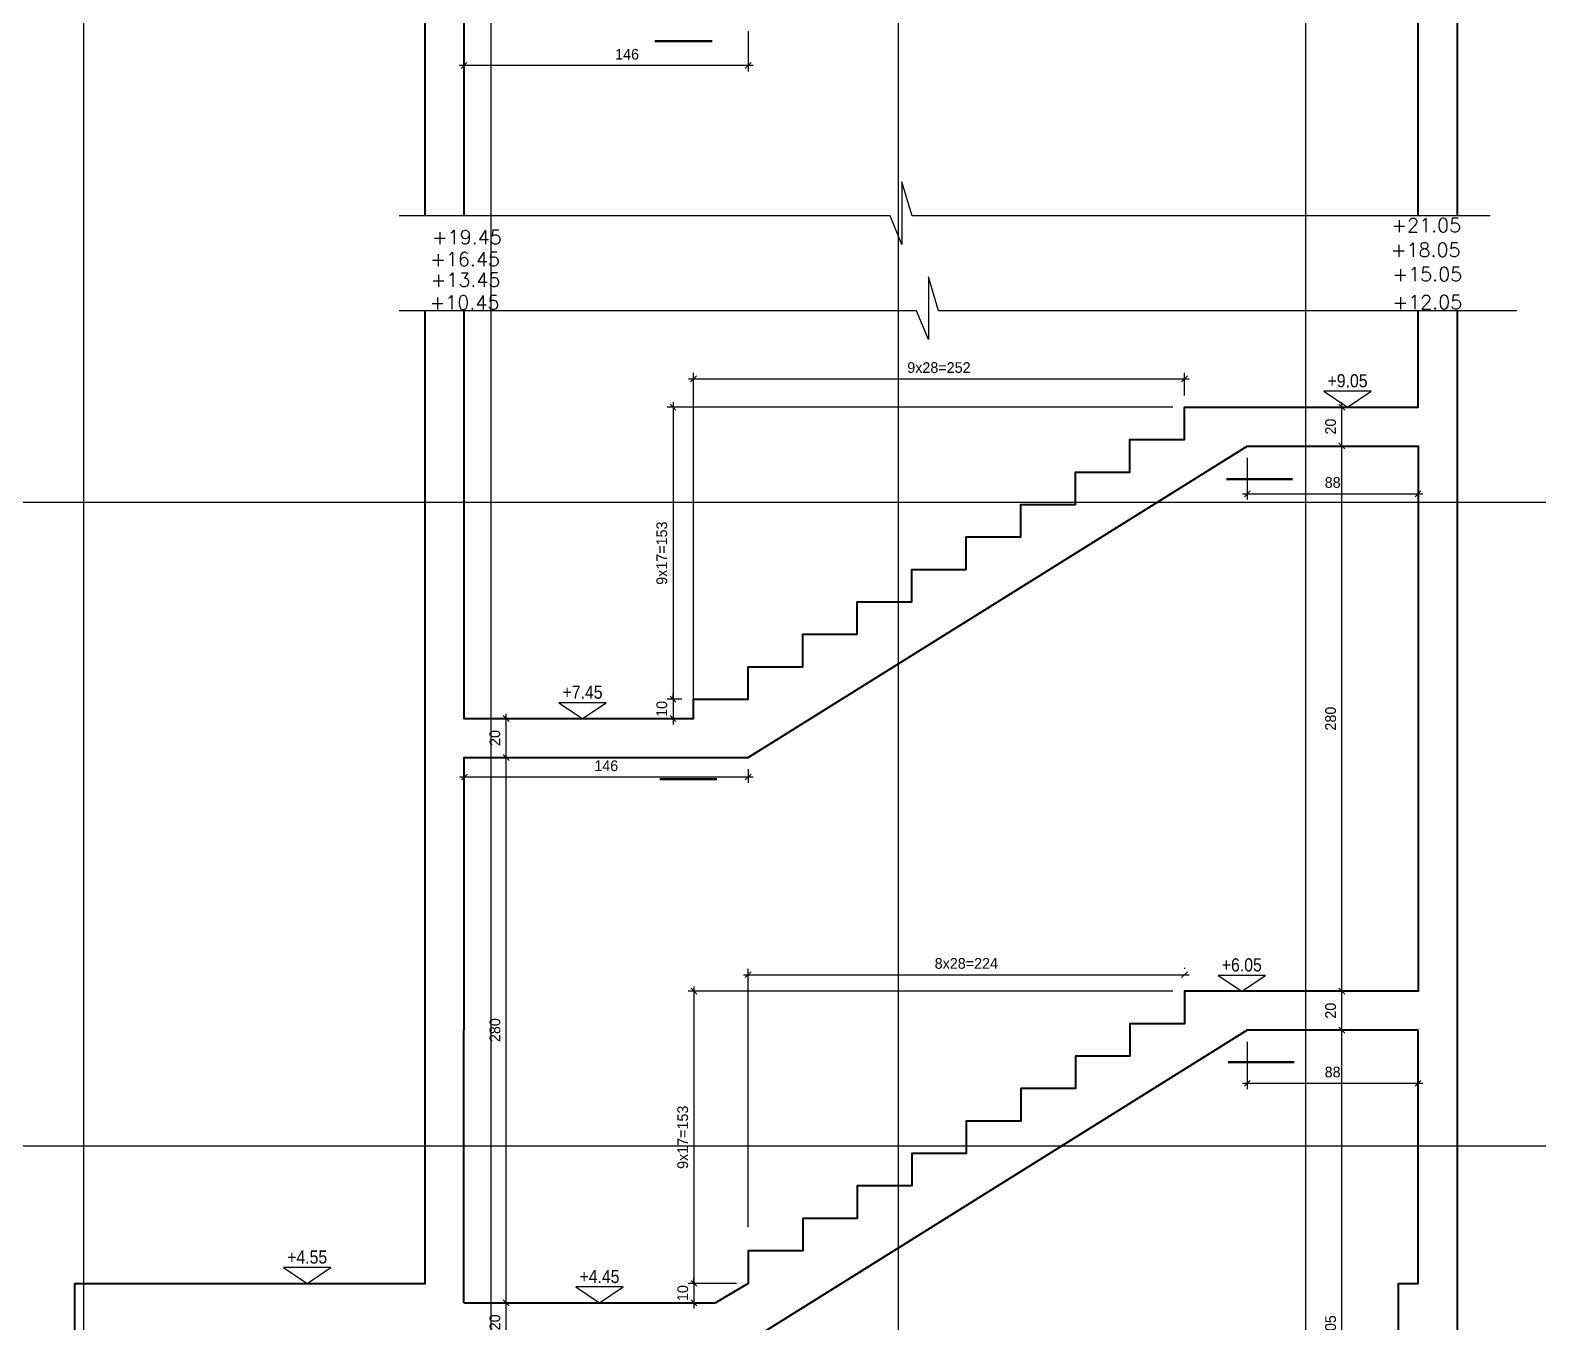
# Model space of a CAD drawing. Header units: inches. Extents: x -5298 to 11252, y 8210 to 22495.
# Drawn here: x 7306 to 8080, y 16041 to 16705 of the extents above; entities that cross this region are included whole.
import ezdxf
from ezdxf.enums import TextEntityAlignment as Align

# ---------------------------------------------------------------- set-up
doc = ezdxf.new("R2010")
doc.units = ezdxf.units.IN
doc.header["$LTSCALE"] = 11
doc.header["$MEASUREMENT"] = 0
doc.layers.get('Defpoints').update_dxf_attribs({"color": 40})
for name, color, linetype in [('BEAM', 3, 'Continuous'), ('break', 1, 'Continuous'), ('dim', 3, 'Continuous'), ('dim-50-v', 2, 'Continuous'), ('otm', 3, 'Continuous'), ('otm-text', 1, 'Continuous'), ('P-lines', 3, 'Continuous')]:
    doc.layers.add(name, color=color, linetype=linetype)
doc.layers.add('W', color=1, linetype='Continuous', lineweight=50)
doc.layers.add('W-Conc', color=3, linetype='Continuous', lineweight=40)
doc.styles.add('danmm', font='danmm.shx', dxfattribs={"width": 0.9})
doc.styles.add('HEBTXT', font='hebtxt-weld.shx')
doc.styles.add('ROMANS', font='romans')
doc.dimstyles.new('25', dxfattribs={"dimtxt": 5.5, "dimasz": 3, "dimexe": 3, "dimexo": 6, "dimgap": 3, "dimtad": 1, "dimdec": 0, "dimrnd": 0.5, "dimtxsty": 'HEBTXT', "dimblk1": 'OBLIQUE', "dimblk2": 'OBLIQUE', "dimsah": 1, "dimcen": 1, "dimdle": 2.5, "dimclre": 9, "dimclrt": 3, "dimazin": 3, "dimtfac": 1, "dimtdec": 0, "dimtix": 1, "dimtmove": 2, "dimatfit": 3, "dimldrblk": 'OBLIQUE'})

# ---------------------------------------------------------------- blocks, each defined once
blk = doc.blocks.new('_OBLIQUE')
at = {"color": 0, "linetype": 'ByBlock'}
blk.add_line((-0.5, -0.5), (0.5, 0.5), dxfattribs=at)
blk = doc.blocks.new('*D997')
at = {"layer": 'Defpoints', "color": 0, "ltscale": 5, "transparency": 16777216}
for p in [(7974.44, 16191.5, -0.31), (7979.14, 16191.5), (7978.61, 15886.47, -0.31)]:
    blk.add_point(p, dxfattribs=at)
at = {"layer": 'dim-50-v', "color": 0, "lineweight": -2, "ltscale": 5, "transparency": 16777216}
blk.add_line((7979.14, 15883.97), (7979.14, 16194), dxfattribs=at)
at = {"layer": 'dim-50-v', "color": 9, "lineweight": -2, "ltscale": 5, "transparency": 16777216}
for p, q in [((7980.44, 16191.5), (7982.14, 16191.5)), ((7984.61, 15886.47), (7982.14, 15886.47))]:
    blk.add_line(p, q, dxfattribs=at)
at = {"layer": 'dim-50-v', "color": 0, "lineweight": -2, "ltscale": 5, "transparency": 16777216, "xscale": 3, "yscale": 3, "zscale": 3}
for p, rotation in [((7979.14, 16191.5), 90), ((7979.14, 15886.47), 270)]:
    blk.add_blockref('_OBLIQUE', p, dxfattribs=dict(at, rotation=rotation))
at = {"layer": 'dim-50-v', "color": 3, "ltscale": 5, "transparency": 16777216, "insert": (7973.39, 16038.99), "char_height": 5.5, "attachment_point": 5, "rotation": 90, "style": 'HEBTXT'}
blk.add_mtext('\\A1;305', dxfattribs=at)
blk = doc.blocks.new('*D998')
at = {"layer": 'Defpoints', "color": 0, "ltscale": 5, "transparency": 16777216}
for p in [(7979.14, 16211.5), (7982.38, 16211.5, -0.31), (7974.44, 16191.5, -0.31)]:
    blk.add_point(p, dxfattribs=at)
at = {"layer": 'dim-50-v', "color": 9, "lineweight": -2, "ltscale": 5, "transparency": 16777216}
for p, q in [((7976.38, 16211.5), (7976.14, 16211.5)), ((7980.44, 16191.5), (7982.14, 16191.5))]:
    blk.add_line(p, q, dxfattribs=at)
at = {"layer": 'dim-50-v', "color": 0, "lineweight": -2, "ltscale": 5, "transparency": 16777216}
blk.add_line((7979.14, 16189), (7979.14, 16214), dxfattribs=at)
at = {"layer": 'dim-50-v', "color": 0, "lineweight": -2, "ltscale": 5, "transparency": 16777216, "xscale": 3, "yscale": 3, "zscale": 3}
for p, rotation in [((7979.14, 16211.5), 90), ((7979.14, 16191.5), 270)]:
    blk.add_blockref('_OBLIQUE', p, dxfattribs=dict(at, rotation=rotation))
at = {"layer": 'dim-50-v', "color": 3, "ltscale": 5, "transparency": 16777216, "insert": (7973.39, 16201.5), "char_height": 5.5, "attachment_point": 5, "rotation": 90, "style": 'HEBTXT'}
blk.add_mtext('\\A1;20', dxfattribs=at)
blk = doc.blocks.new('*D999')
at = {"layer": 'Defpoints', "color": 0, "ltscale": 5, "transparency": 16777216}
for p in [(7974.44, 16491.5, -0.31), (7979.14, 16491.5), (7982.38, 16211.5, -0.31)]:
    blk.add_point(p, dxfattribs=at)
at = {"layer": 'dim-50-v', "color": 0, "lineweight": -2, "ltscale": 5, "transparency": 16777216}
blk.add_line((7979.14, 16209), (7979.14, 16494), dxfattribs=at)
at = {"layer": 'dim-50-v', "color": 9, "lineweight": -2, "ltscale": 5, "transparency": 16777216}
for p, q in [((7980.44, 16491.5), (7982.14, 16491.5)), ((7976.38, 16211.5), (7976.14, 16211.5))]:
    blk.add_line(p, q, dxfattribs=at)
at = {"layer": 'dim-50-v', "color": 0, "lineweight": -2, "ltscale": 5, "transparency": 16777216, "xscale": 3, "yscale": 3, "zscale": 3}
for p, rotation in [((7979.14, 16491.5), 90), ((7979.14, 16211.5), 270)]:
    blk.add_blockref('_OBLIQUE', p, dxfattribs=dict(at, rotation=rotation))
at = {"layer": 'dim-50-v', "color": 3, "ltscale": 5, "transparency": 16777216, "insert": (7973.39, 16351.5), "char_height": 5.5, "attachment_point": 5, "rotation": 90, "style": 'HEBTXT'}
blk.add_mtext('\\A1;280', dxfattribs=at)
blk = doc.blocks.new('*D1000')
at = {"layer": 'Defpoints', "color": 0, "ltscale": 5, "transparency": 16777216}
for p in [(7978.85, 16511.5, -0.31), (7979.14, 16511.5), (7974.44, 16491.5, -0.31)]:
    blk.add_point(p, dxfattribs=at)
at = {"layer": 'dim-50-v', "color": 0, "lineweight": -2, "ltscale": 5, "transparency": 16777216}
blk.add_line((7979.14, 16489), (7979.14, 16514), dxfattribs=at)
at = {"layer": 'dim-50-v', "color": 9, "lineweight": -2, "ltscale": 5, "transparency": 16777216}
for p, q in [((7984.85, 16511.5), (7982.14, 16511.5)), ((7980.44, 16491.5), (7982.14, 16491.5))]:
    blk.add_line(p, q, dxfattribs=at)
at = {"layer": 'dim-50-v', "color": 0, "lineweight": -2, "ltscale": 5, "transparency": 16777216, "xscale": 3, "yscale": 3, "zscale": 3}
for p, rotation in [((7979.14, 16511.5), 90), ((7979.14, 16491.5), 270)]:
    blk.add_blockref('_OBLIQUE', p, dxfattribs=dict(at, rotation=rotation))
at = {"layer": 'dim-50-v', "color": 3, "ltscale": 5, "transparency": 16777216, "insert": (7973.39, 16501.5), "char_height": 5.5, "attachment_point": 5, "rotation": 90, "style": 'HEBTXT'}
blk.add_mtext('\\A1;20', dxfattribs=at)
blk = doc.blocks.new('MF1')
blk.add_lwpolyline([(30, 20), (0, 0), (-30, 20)], close=True)
at = {"style": 'ROMANS'}
blk.add_attdef('0', text='', height=6, dxfattribs=at).set_placement((0, 25), align=Align.CENTER)
blk = doc.blocks.new('*D1007')
at = {"layer": 'Defpoints', "color": 0, "ltscale": 5, "transparency": 16777216}
for p in [(7549.97, 16051.47), (7586.43, 16051.47, -0.31), (7586.43, 16031.41, -0.31)]:
    blk.add_point(p, dxfattribs=at)
at = {"layer": 'dim-50-v', "color": 0, "lineweight": -2, "ltscale": 5, "transparency": 16777216}
blk.add_line((7549.97, 16028.91), (7549.97, 16053.97), dxfattribs=at)
at = {"layer": 'dim-50-v', "color": 9, "lineweight": -2, "ltscale": 5, "transparency": 16777216}
for p, q in [((7580.43, 16051.47), (7546.97, 16051.47)), ((7580.43, 16031.41), (7546.97, 16031.41))]:
    blk.add_line(p, q, dxfattribs=at)
at = {"layer": 'dim-50-v', "color": 0, "lineweight": -2, "ltscale": 5, "transparency": 16777216, "xscale": 3, "yscale": 3, "zscale": 3}
for p, rotation in [((7549.97, 16051.47), 90), ((7549.97, 16031.41), 270)]:
    blk.add_blockref('_OBLIQUE', p, dxfattribs=dict(at, rotation=rotation))
at = {"layer": 'dim-50-v', "color": 3, "ltscale": 5, "transparency": 16777216, "insert": (7544.22, 16041.44), "char_height": 5.5, "attachment_point": 5, "rotation": 90, "style": 'HEBTXT'}
blk.add_mtext('\\A1;20', dxfattribs=at)
blk = doc.blocks.new('*D1008')
at = {"layer": 'Defpoints', "color": 0, "ltscale": 5, "transparency": 16777216}
for p in [(7549.97, 16331.54), (7563.07, 16331.54, -0.31), (7586.43, 16051.47, -0.31)]:
    blk.add_point(p, dxfattribs=at)
at = {"layer": 'dim-50-v', "color": 0, "lineweight": -2, "ltscale": 5, "transparency": 16777216}
blk.add_line((7549.97, 16048.97), (7549.97, 16334.04), dxfattribs=at)
at = {"layer": 'dim-50-v', "color": 9, "lineweight": -2, "ltscale": 5, "transparency": 16777216}
for p, q in [((7557.07, 16331.54), (7546.97, 16331.54)), ((7580.43, 16051.47), (7546.97, 16051.47))]:
    blk.add_line(p, q, dxfattribs=at)
at = {"layer": 'dim-50-v', "color": 0, "lineweight": -2, "ltscale": 5, "transparency": 16777216, "xscale": 3, "yscale": 3, "zscale": 3}
for p, rotation in [((7549.97, 16331.54), 90), ((7549.97, 16051.47), 270)]:
    blk.add_blockref('_OBLIQUE', p, dxfattribs=dict(at, rotation=rotation))
at = {"layer": 'dim-50-v', "color": 3, "ltscale": 5, "transparency": 16777216, "insert": (7544.22, 16191.51), "char_height": 5.5, "attachment_point": 5, "rotation": 90, "style": 'HEBTXT'}
blk.add_mtext('\\A1;280', dxfattribs=at)
blk = doc.blocks.new('*D1009')
at = {"layer": 'Defpoints', "color": 0, "ltscale": 5, "transparency": 16777216}
for p in [(7549.97, 16351.55), (7567.06, 16351.55, -0.31), (7563.07, 16331.54, -0.31)]:
    blk.add_point(p, dxfattribs=at)
at = {"layer": 'dim-50-v', "color": 9, "lineweight": -2, "ltscale": 5, "transparency": 16777216}
for p, q in [((7561.06, 16351.55), (7546.97, 16351.55)), ((7557.07, 16331.54), (7546.97, 16331.54))]:
    blk.add_line(p, q, dxfattribs=at)
at = {"layer": 'dim-50-v', "color": 0, "lineweight": -2, "ltscale": 5, "transparency": 16777216}
blk.add_line((7549.97, 16329.04), (7549.97, 16354.05), dxfattribs=at)
at = {"layer": 'dim-50-v', "color": 0, "lineweight": -2, "ltscale": 5, "transparency": 16777216, "xscale": 3, "yscale": 3, "zscale": 3}
for p, rotation in [((7549.97, 16351.55), 90), ((7549.97, 16331.54), 270)]:
    blk.add_blockref('_OBLIQUE', p, dxfattribs=dict(at, rotation=rotation))
at = {"layer": 'dim-50-v', "color": 3, "ltscale": 5, "transparency": 16777216, "insert": (7544.22, 16341.55), "char_height": 5.5, "attachment_point": 5, "rotation": 90, "style": 'HEBTXT'}
blk.add_mtext('\\A1;20', dxfattribs=at)
blk = doc.blocks.new('*D964')
at = {"layer": 'Defpoints', "color": 0, "ltscale": 5, "transparency": 16777216}
for p in [(7898.3, 16220), (7898.3, 16217.6, -0.31), (7674.3, 16084.24, -0.31)]:
    blk.add_point(p, dxfattribs=at)
at = {"layer": 'dim-50-v', "color": 0, "lineweight": -2, "ltscale": 5, "transparency": 16777216}
blk.add_line((7671.8, 16220), (7900.8, 16220), dxfattribs=at)
at = {"layer": 'dim-50-v', "color": 9, "lineweight": -2, "ltscale": 5, "transparency": 16777216}
for p, q in [((7674.3, 16090.24), (7674.3, 16223)), ((7898.3, 16223.6), (7898.3, 16223))]:
    blk.add_line(p, q, dxfattribs=at)
at = {"layer": 'dim-50-v', "color": 0, "lineweight": -2, "ltscale": 5, "transparency": 16777216, "xscale": 3, "yscale": 3, "zscale": 3, "rotation": 180}
blk.add_blockref('_OBLIQUE', (7674.3, 16220), dxfattribs=at)
at = {"layer": 'dim-50-v', "color": 0, "lineweight": -2, "ltscale": 5, "transparency": 16777216, "xscale": 3, "yscale": 3, "zscale": 3}
blk.add_blockref('_OBLIQUE', (7898.3, 16220), dxfattribs=at)
at = {"layer": 'dim-50-v', "color": 3, "ltscale": 5, "transparency": 16777216, "insert": (7786.3, 16225.75), "char_height": 5.5, "attachment_point": 5, "style": 'HEBTXT'}
blk.add_mtext('\\A1;8x28=224', dxfattribs=at)
blk = doc.blocks.new('*D1013')
at = {"layer": 'Defpoints', "color": 0, "ltscale": 5, "transparency": 16777216}
for p in [(7898.3, 16526.03), (7898.3, 16511.5, -0.31), (7646.14, 16351.53, -0.31)]:
    blk.add_point(p, dxfattribs=at)
at = {"layer": 'dim-50-v', "color": 9, "lineweight": -2, "ltscale": 5, "transparency": 16777216}
for p, q in [((7646.14, 16357.53), (7646.14, 16529.03)), ((7898.3, 16517.5), (7898.3, 16529.03))]:
    blk.add_line(p, q, dxfattribs=at)
at = {"layer": 'dim-50-v', "color": 0, "lineweight": -2, "ltscale": 5, "transparency": 16777216}
blk.add_line((7643.64, 16526.03), (7900.8, 16526.03), dxfattribs=at)
at = {"layer": 'dim-50-v', "color": 0, "lineweight": -2, "ltscale": 5, "transparency": 16777216, "xscale": 3, "yscale": 3, "zscale": 3, "rotation": 180}
blk.add_blockref('_OBLIQUE', (7646.14, 16526.03), dxfattribs=at)
at = {"layer": 'dim-50-v', "color": 0, "lineweight": -2, "ltscale": 5, "transparency": 16777216, "xscale": 3, "yscale": 3, "zscale": 3}
blk.add_blockref('_OBLIQUE', (7898.3, 16526.03), dxfattribs=at)
at = {"layer": 'dim-50-v', "color": 3, "ltscale": 5, "transparency": 16777216, "insert": (7772.22, 16531.78), "char_height": 5.5, "attachment_point": 5, "style": 'HEBTXT'}
blk.add_mtext('\\A1;9x28=252', dxfattribs=at)
blk = doc.blocks.new('*D1016')
at = {"layer": 'Defpoints', "color": 0, "ltscale": 5, "transparency": 16777216}
for p in [(7898.3, 16211.5, -0.31), (7646.43, 16061.47), (7674.3, 16061.47, -0.31)]:
    blk.add_point(p, dxfattribs=at)
at = {"layer": 'dim-50-v', "color": 9, "lineweight": -2, "ltscale": 5, "transparency": 16777216}
for p, q in [((7892.3, 16211.5), (7643.43, 16211.5)), ((7668.3, 16061.47), (7643.43, 16061.47))]:
    blk.add_line(p, q, dxfattribs=at)
at = {"layer": 'dim-50-v', "color": 0, "lineweight": -2, "ltscale": 5, "transparency": 16777216}
blk.add_line((7646.43, 16214), (7646.43, 16058.97), dxfattribs=at)
at = {"layer": 'dim-50-v', "color": 0, "lineweight": -2, "ltscale": 5, "transparency": 16777216, "xscale": 3, "yscale": 3, "zscale": 3}
for p, rotation in [((7646.43, 16211.5), 90), ((7646.43, 16061.47), 270)]:
    blk.add_blockref('_OBLIQUE', p, dxfattribs=dict(at, rotation=rotation))
at = {"layer": 'dim-50-v', "color": 3, "ltscale": 5, "transparency": 16777216, "insert": (7640.68, 16136.49), "char_height": 5.5, "width": 43.0257, "attachment_point": 5, "rotation": 90, "style": 'HEBTXT'}
blk.add_mtext('\\A1;9x17=153', dxfattribs=at)
blk = doc.blocks.new('*D1017')
at = {"layer": 'Defpoints', "color": 0, "ltscale": 5, "transparency": 16777216}
for p in [(7674.3, 16061.47, -0.31), (7646.43, 16051.47), (7657.5, 16051.47, -0.31)]:
    blk.add_point(p, dxfattribs=at)
at = {"layer": 'dim-50-v', "color": 0, "lineweight": -2, "ltscale": 5, "transparency": 16777216}
for p, q in [((7646.43, 16061.47), (7646.43, 16064.47)), ((7646.43, 16061.47), (7646.43, 16051.47)), ((7646.43, 16051.47), (7646.43, 16048.47))]:
    blk.add_line(p, q, dxfattribs=at)
at = {"layer": 'dim-50-v', "color": 9, "lineweight": -2, "ltscale": 5, "transparency": 16777216}
for p, q in [((7668.3, 16061.47), (7643.43, 16061.47)), ((7651.5, 16051.47), (7643.43, 16051.47))]:
    blk.add_line(p, q, dxfattribs=at)
at = {"layer": 'dim-50-v', "color": 0, "lineweight": -2, "ltscale": 5, "transparency": 16777216, "xscale": 3, "yscale": 3, "zscale": 3}
for p, rotation in [((7646.43, 16061.47), 270), ((7646.43, 16051.47), 90)]:
    blk.add_blockref('_OBLIQUE', p, dxfattribs=dict(at, rotation=rotation))
at = {"layer": 'dim-50-v', "color": 3, "ltscale": 5, "transparency": 16777216, "insert": (7640.68, 16056.47), "char_height": 5.5, "attachment_point": 5, "rotation": 90, "style": 'HEBTXT'}
blk.add_mtext('\\A1;10', dxfattribs=at)
blk = doc.blocks.new('*D970')
at = {"layer": 'Defpoints', "color": 0, "ltscale": 5, "transparency": 16777216}
for p in [(7898.3, 16511.5, -0.31), (7635.67, 16361.47), (7646.14, 16361.47, -0.31)]:
    blk.add_point(p, dxfattribs=at)
at = {"layer": 'dim-50-v', "color": 9, "lineweight": -2, "ltscale": 5, "transparency": 16777216}
for p, q in [((7892.3, 16511.5), (7632.67, 16511.5)), ((7640.14, 16361.47), (7632.67, 16361.47))]:
    blk.add_line(p, q, dxfattribs=at)
at = {"layer": 'dim-50-v', "color": 0, "lineweight": -2, "ltscale": 5, "transparency": 16777216}
blk.add_line((7635.67, 16514), (7635.67, 16358.97), dxfattribs=at)
at = {"layer": 'dim-50-v', "color": 0, "lineweight": -2, "ltscale": 5, "transparency": 16777216, "xscale": 3, "yscale": 3, "zscale": 3}
for p, rotation in [((7635.67, 16511.5), 90), ((7635.67, 16361.47), 270)]:
    blk.add_blockref('_OBLIQUE', p, dxfattribs=dict(at, rotation=rotation))
at = {"layer": 'dim-50-v', "color": 3, "ltscale": 5, "transparency": 16777216, "insert": (7629.92, 16436.49), "char_height": 5.5, "attachment_point": 5, "rotation": 90, "style": 'HEBTXT'}
blk.add_mtext('\\A1;9x17=153', dxfattribs=at)
blk = doc.blocks.new('*D1018')
at = {"layer": 'Defpoints', "color": 0, "ltscale": 5, "transparency": 16777216}
for p in [(7646.14, 16361.47, -0.31), (7635.67, 16351.53), (7646.14, 16351.53, -0.31)]:
    blk.add_point(p, dxfattribs=at)
at = {"layer": 'dim-50-v', "color": 0, "lineweight": -2, "ltscale": 5, "transparency": 16777216}
for p, q in [((7635.67, 16361.47), (7635.67, 16364.47)), ((7635.67, 16361.47), (7635.67, 16351.53)), ((7635.67, 16351.53), (7635.67, 16348.53))]:
    blk.add_line(p, q, dxfattribs=at)
at = {"layer": 'dim-50-v', "color": 9, "lineweight": -2, "ltscale": 5, "transparency": 16777216}
for p, q in [((7640.14, 16361.47), (7632.67, 16361.47)), ((7640.14, 16351.53), (7632.67, 16351.53))]:
    blk.add_line(p, q, dxfattribs=at)
at = {"layer": 'dim-50-v', "color": 0, "lineweight": -2, "ltscale": 5, "transparency": 16777216, "xscale": 3, "yscale": 3, "zscale": 3}
for p, rotation in [((7635.67, 16361.47), 270), ((7635.67, 16351.53), 90)]:
    blk.add_blockref('_OBLIQUE', p, dxfattribs=dict(at, rotation=rotation))
at = {"layer": 'dim-50-v', "color": 3, "ltscale": 5, "transparency": 16777216, "insert": (7629.92, 16356.5), "char_height": 5.5, "attachment_point": 5, "rotation": 90, "style": 'HEBTXT'}
blk.add_mtext('\\A1;10', dxfattribs=at)
blk = doc.blocks.new('*D979')
at = {"layer": 'Defpoints', "color": 0, "ltscale": 5, "transparency": 16777216}
for p in [(7528.3, 16710.57, 0.01), (7674.3, 16710.57, 0.01), (7528.3, 16686.91)]:
    blk.add_point(p, dxfattribs=at)
at = {"layer": 'dim-50-v', "color": 9, "lineweight": -2, "ltscale": 5, "transparency": 16777216}
for p, q in [((7528.3, 16704.57), (7528.3, 16683.91)), ((7674.3, 16704.57), (7674.3, 16683.91))]:
    blk.add_line(p, q, dxfattribs=at)
at = {"layer": 'dim-50-v', "color": 0, "lineweight": -2, "ltscale": 5, "transparency": 16777216}
blk.add_line((7676.8, 16686.91), (7525.8, 16686.91), dxfattribs=at)
at = {"layer": 'dim-50-v', "color": 0, "lineweight": -2, "ltscale": 5, "transparency": 16777216, "xscale": 3, "yscale": 3, "zscale": 3, "rotation": 180}
blk.add_blockref('_OBLIQUE', (7528.3, 16686.91), dxfattribs=at)
at = {"layer": 'dim-50-v', "color": 0, "lineweight": -2, "ltscale": 5, "transparency": 16777216, "xscale": 3, "yscale": 3, "zscale": 3}
blk.add_blockref('_OBLIQUE', (7674.3, 16686.91), dxfattribs=at)
at = {"layer": 'dim-50-v', "color": 3, "ltscale": 5, "transparency": 16777216, "insert": (7612.08, 16692.66), "char_height": 5.5, "attachment_point": 5, "style": 'HEBTXT'}
blk.add_mtext('\\A1;146', dxfattribs=at)
blk = doc.blocks.new('*D980')
at = {"layer": 'Defpoints', "color": 0, "ltscale": 5, "transparency": 16777216}
for p in [(7528.47, 16331.56, 0.01), (7674.3, 16331.47, 0.01), (7528.47, 16321.52)]:
    blk.add_point(p, dxfattribs=at)
at = {"layer": 'dim-50-v', "color": 9, "lineweight": -2, "ltscale": 5, "transparency": 16777216}
for p, q in [((7528.47, 16325.56), (7528.47, 16318.52)), ((7674.3, 16325.47), (7674.3, 16318.52))]:
    blk.add_line(p, q, dxfattribs=at)
at = {"layer": 'dim-50-v', "color": 0, "lineweight": -2, "ltscale": 5, "transparency": 16777216}
blk.add_line((7676.8, 16321.52), (7525.97, 16321.52), dxfattribs=at)
at = {"layer": 'dim-50-v', "color": 0, "lineweight": -2, "ltscale": 5, "transparency": 16777216, "xscale": 3, "yscale": 3, "zscale": 3, "rotation": 180}
blk.add_blockref('_OBLIQUE', (7528.47, 16321.52), dxfattribs=at)
at = {"layer": 'dim-50-v', "color": 0, "lineweight": -2, "ltscale": 5, "transparency": 16777216, "xscale": 3, "yscale": 3, "zscale": 3}
blk.add_blockref('_OBLIQUE', (7674.3, 16321.52), dxfattribs=at)
at = {"layer": 'dim-50-v', "color": 3, "ltscale": 5, "transparency": 16777216, "insert": (7601.38, 16327.27), "char_height": 5.5, "attachment_point": 5, "style": 'HEBTXT'}
blk.add_mtext('\\A1;146', dxfattribs=at)
blk = doc.blocks.new('*D981')
at = {"layer": 'Defpoints', "color": 0, "ltscale": 5, "transparency": 16777216}
for p in [(7930.58, 16491.5, 0.01), (8018.3, 16491.5, 0.01), (8018.3, 16467)]:
    blk.add_point(p, dxfattribs=at)
at = {"layer": 'dim-50-v', "color": 9, "lineweight": -2, "ltscale": 5, "transparency": 16777216}
for p, q in [((7930.58, 16485.5), (7930.58, 16464)), ((8018.3, 16485.5), (8018.3, 16464))]:
    blk.add_line(p, q, dxfattribs=at)
at = {"layer": 'dim-50-v', "color": 0, "lineweight": -2, "ltscale": 5, "transparency": 16777216}
blk.add_line((7928.08, 16467), (8020.8, 16467), dxfattribs=at)
at = {"layer": 'dim-50-v', "color": 0, "lineweight": -2, "ltscale": 5, "transparency": 16777216, "xscale": 3, "yscale": 3, "zscale": 3, "rotation": 180}
blk.add_blockref('_OBLIQUE', (7930.58, 16467), dxfattribs=at)
at = {"layer": 'dim-50-v', "color": 0, "lineweight": -2, "ltscale": 5, "transparency": 16777216, "xscale": 3, "yscale": 3, "zscale": 3}
blk.add_blockref('_OBLIQUE', (8018.3, 16467), dxfattribs=at)
at = {"layer": 'dim-50-v', "color": 3, "ltscale": 5, "transparency": 16777216, "insert": (7974.44, 16472.75), "char_height": 5.5, "attachment_point": 5, "style": 'HEBTXT'}
blk.add_mtext('\\A1;88', dxfattribs=at)
blk = doc.blocks.new('*D983')
at = {"layer": 'Defpoints', "color": 0, "ltscale": 5, "transparency": 16777216}
for p in [(7930.58, 16191.5, 0.01), (8018.3, 16191.5, 0.01), (8018.3, 16164.23)]:
    blk.add_point(p, dxfattribs=at)
at = {"layer": 'dim-50-v', "color": 9, "lineweight": -2, "ltscale": 5, "transparency": 16777216}
for p, q in [((7930.58, 16185.5), (7930.58, 16161.23)), ((8018.3, 16185.5), (8018.3, 16161.23))]:
    blk.add_line(p, q, dxfattribs=at)
at = {"layer": 'dim-50-v', "color": 0, "lineweight": -2, "ltscale": 5, "transparency": 16777216}
blk.add_line((7928.08, 16164.23), (8020.8, 16164.23), dxfattribs=at)
at = {"layer": 'dim-50-v', "color": 0, "lineweight": -2, "ltscale": 5, "transparency": 16777216, "xscale": 3, "yscale": 3, "zscale": 3, "rotation": 180}
blk.add_blockref('_OBLIQUE', (7930.58, 16164.23), dxfattribs=at)
at = {"layer": 'dim-50-v', "color": 0, "lineweight": -2, "ltscale": 5, "transparency": 16777216, "xscale": 3, "yscale": 3, "zscale": 3}
blk.add_blockref('_OBLIQUE', (8018.3, 16164.23), dxfattribs=at)
at = {"layer": 'dim-50-v', "color": 3, "ltscale": 5, "transparency": 16777216, "insert": (7974.44, 16169.98), "char_height": 5.5, "attachment_point": 5, "style": 'HEBTXT'}
blk.add_mtext('\\A1;88', dxfattribs=at)

msp = doc.modelspace()

# ---------------------------------------------------------------- linework, layer by layer
at = {"layer": 'BEAM', "color": 5}
for p, q in [((7333.031, 11503.269), (7333.031, 17785.198)), ((7542.211, 11503.269), (7542.211, 17785.198)), ((7751.391, 11503.269), (7751.391, 17785.198)), ((7960.571, 11503.269), (7960.571, 17785.198)), ((6496.312, 16462.687), (10470.731, 16462.687)), ((6496.312, 16132.059), (10470.731, 16132.059))]:
    msp.add_line(p, q, dxfattribs=at)
at = {"layer": 'break', "elevation": -0.299}
for points in [[(8055.338, 16609.71), (7758.405, 16609.71), (7753.229, 16627.131), (7753.229, 16595.034), (7747.105, 16609.71), (7495.024, 16609.71)], [(8069.011, 16560.979), (7772.078, 16560.979), (7766.902, 16578.399), (7766.902, 16546.303), (7760.778, 16560.979), (7495.018, 16560.979)]]:
    msp.add_lwpolyline(points, dxfattribs=at)
at = {"layer": 'dim', "ltscale": 5, "elevation": -0.193}
msp.add_lwpolyline([(7898.171, 16509.007), (7898.295, 16509.007)], dxfattribs=at)
at = {"layer": 'W', "ltscale": 5}
for points, elevation in [([(7626.395, 16699.453), (7655.733, 16699.453)], -0.3), ([(7953.767, 16474.492), (7919.868, 16474.492)], -0.157), ([(7628.909, 16320.436), (7658.247, 16320.436)], -0.206), ([(7954.674, 16174.991), (7920.775, 16174.991)], -0.32)]:
    msp.add_lwpolyline(points, dxfattribs=dict(at, elevation=elevation))
at = {"layer": 'W-Conc', "ltscale": 5, "elevation": -0.3}
for points in [[(7508.293, 16609.71), (7508.291, 17782.746)], [(8038.297, 17782.746), (8038.303, 16609.71)], [(8018.297, 16609.71), (8018.297, 16870.599), (7930.578, 16870.599), (7674.295, 16710.569), (7528.295, 16710.569), (7528.295, 16609.71)], [(7328.406, 15816.471), (7328.406, 16061.471), (7508.295, 16061.471), (7508.294, 16560.979)], [(7528.295, 16560.979), (7528.295, 16351.561), (7646.137, 16351.531), (7646.137, 16361.471), (7674.295, 16361.471), (7674.295, 16378.141), (7702.295, 16378.141), (7702.295, 16394.811), (7730.295, 16394.811), (7730.295, 16411.481), (7758.295, 16411.481), (7758.295, 16428.151), (7786.295, 16428.151), (7786.295, 16444.821), (7814.295, 16444.821), (7814.295, 16461.491), (7842.295, 16461.491), (7842.295, 16478.161), (7870.295, 16478.161), (7870.295, 16494.831), (7898.295, 16494.831), (7898.295, 16511.501), (8018.295, 16511.501), (8018.295, 16560.979)], [(8038.31, 16560.979), (8038.318, 15090.965)], [(7528.295, 16051.471), (7528.467, 16331.561), (7674.295, 16331.471), (7930.578, 16491.501), (8018.297, 16491.501), (8018.297, 16211.501), (7898.295, 16211.501), (7898.295, 16194.831), (7870.295, 16194.831), (7870.295, 16178.161), (7842.295, 16178.161), (7842.295, 16161.491), (7814.295, 16161.491), (7814.295, 16144.821), (7786.295, 16144.821), (7786.295, 16128.151), (7758.295, 16128.151), (7758.295, 16111.481), (7730.295, 16111.481), (7730.295, 16094.811), (7702.295, 16094.811), (7702.295, 16078.141), (7674.295, 16078.141), (7674.295, 16061.471)], [(8008.294, 15886.471), (8008.294, 16061.471), (8018.297, 16061.471), (8018.295, 16191.501), (7930.578, 16191.501), (7674.295, 16031.471)], [(7674.295, 16061.471), (7657.499, 16051.471)], [(7528.295, 16051.471), (7657.499, 16051.471)]]:
    msp.add_lwpolyline(points, dxfattribs=at)

# ---------------------------------------------------------------- block references
at = {"layer": 'P-lines', "color": 3}
ref = msp.add_blockref('MF1', (7982.091, 16511.501, -0.3), dxfattribs=dict(at, xscale=-0.4065600000089035, yscale=0.4065600000089035, zscale=0.4065600000089035))
ref.add_attrib('-3.25', '+9.05', dxfattribs={"layer": 'otm-text', "height": 6.75, "style": 'danmm', "width": 0.9}).set_placement((7982.091, 16521.665, -0.3), align=Align.CENTER)
ref = msp.add_blockref('MF1', (7589.191, 16351.546, -0.3), dxfattribs=dict(at, xscale=-0.4065600000089035, yscale=0.4065600000089035, zscale=0.4065600000089035))
ref.add_attrib('-3.25', '+7.45', dxfattribs={"layer": 'otm-text', "height": 6.75, "style": 'danmm', "width": 0.9}).set_placement((7589.191, 16361.71, -0.3), align=Align.CENTER)
ref = msp.add_blockref('MF1', (7927.765, 16211.501, -0.3), dxfattribs=dict(at, xscale=-0.4065600000089035, yscale=0.4065600000089035, zscale=0.4065600000089035))
ref.add_attrib('-3.25', '+6.05', dxfattribs={"layer": 'otm-text', "height": 6.75, "style": 'danmm', "width": 0.9}).set_placement((7927.765, 16221.665, -0.3), align=Align.CENTER)
ref = msp.add_blockref('MF1', (7447.775, 16061.471, -0.3), dxfattribs=dict(at, xscale=-0.4065600000089035, yscale=0.4065600000089035, zscale=0.4065600000089035))
ref.add_attrib('-3.25', '+4.55', dxfattribs={"layer": 'otm-text', "height": 6.75, "style": 'danmm', "width": 0.9}).set_placement((7447.775, 16071.635, -0.3), align=Align.CENTER)
ref = msp.add_blockref('MF1', (7597.897, 16051.471, -0.3), dxfattribs=dict(at, xscale=-0.4065600000089035, yscale=0.4065600000089035, zscale=0.4065600000089035))
ref.add_attrib('-3.25', '+4.45', dxfattribs={"layer": 'otm-text', "height": 6.75, "style": 'danmm', "width": 0.9}).set_placement((7597.897, 16061.635, -0.3), align=Align.CENTER)

# ---------------------------------------------------------------- texts
at = {"layer": 'otm', "color": 1, "style": 'ROMANS'}
for s, p in [('+21.05', (8004.624, 16601.317, -0.307)), ('+19.45', (7511.907, 16595.146, 0.007)), ('+16.45', (7510.958, 16583.95, 0.007)), ('+18.05', (8004.341, 16588.597, -0.307)), ('+15.05', (8005.19, 16576.16, -0.307)), ('+13.45', (7511.21, 16573.324, 0.007)), ('+10.45', (7510.696, 16561.613, 0.007)), ('+12.05', (8005.19, 16561.745, -0.307))]:
    msp.add_text(s, height=7.2, dxfattribs=at).set_placement(p)

# ---------------------------------------------------------------- dimensions: what is measured, and where the dimension line sits
at = {"layer": 'dim-50-v', "ltscale": 5}
dim = msp.add_linear_dim(base=(7528.295, 16686.905, -0.307), p1=(7674.295, 16710.569, -0.3), p2=(7528.295, 16710.569, -0.3), dimstyle='25', dxfattribs=at)
dim.commit()
dim.dimension.update_dxf_attribs({"geometry": '*D979', "text_midpoint": (7612.076, 16692.655, -0.307), "dimtype": 160})
for base, p1, p2, text, picture, middle in [((7898.295, 16526.026, 0.007), (7646.137, 16351.531, -0.3), (7898.295, 16511.501, -0.3), '9x28=252', '*D1013', (7772.216, 16531.776, 0.007)), ((7898.295, 16220, 0.007), (7674.295, 16084.245, -0.3), (7898.295, 16217.605, -0.3), '8x28=224', '*D964', (7786.295, 16225.75, 0.007))]:
    dim = msp.add_linear_dim(base=base, p1=p1, p2=p2, text=text, dimstyle='25', dxfattribs=at)
    dim.commit()
    dim.dimension.update_dxf_attribs({"geometry": picture, "text_midpoint": middle})
for base, p1, p2, picture, middle in [((7635.669, 16361.471, 0.007), (7898.295, 16511.501, -0.3), (7646.137, 16361.471, -0.3), '*D970', (7629.919, 16436.486, 0.007)), ((7646.431, 16061.471, 0.007), (7898.295, 16211.501, -0.3), (7674.295, 16061.471, -0.3), '*D1016', (7640.681, 16136.486, 0.007))]:
    dim = msp.add_linear_dim(base=base, p1=p1, p2=p2, angle=90, text='9x17=153', dimstyle='25', dxfattribs=at)
    dim.commit()
    dim.dimension.update_dxf_attribs({"geometry": picture, "text_midpoint": middle})
for base, p1, p2, picture, middle in [((7979.142, 16511.501, 0.007), (7974.438, 16491.501, -0.3), (7978.846, 16511.501, -0.3), '*D1000', (7973.392, 16501.501, 0.007)), ((7979.142, 16491.501, 0.007), (7982.378, 16211.501, -0.3), (7974.438, 16491.501, -0.3), '*D999', (7973.392, 16351.501, 0.007)), ((7635.669, 16351.531, 0.007), (7646.137, 16361.471, -0.3), (7646.135, 16351.531, -0.3), '*D1018', (7629.919, 16356.501, 0.007)), ((7549.971, 16351.551, 0.007), (7563.07, 16331.54, -0.3), (7567.055, 16351.551, -0.3), '*D1009', (7544.221, 16341.545, 0.007)), ((7549.971, 16331.54, 0.007), (7586.426, 16051.471, -0.3), (7563.07, 16331.54, -0.3), '*D1008', (7544.221, 16191.505, 0.007)), ((7979.142, 16211.501, 0.007), (7974.437, 16191.501, -0.3), (7982.378, 16211.501, -0.3), '*D998', (7973.392, 16201.501, 0.007)), ((7979.142, 16191.501, 0.007), (7978.606, 15886.471, -0.3), (7974.437, 16191.501, -0.3), '*D997', (7973.392, 16038.986, 0.007)), ((7646.431, 16051.471, 0.007), (7674.295, 16061.471, -0.3), (7657.499, 16051.471, -0.3), '*D1017', (7640.681, 16056.471, 0.007)), ((7549.971, 16051.471, 0.007), (7586.426, 16031.415, -0.3), (7586.426, 16051.471, -0.3), '*D1007', (7544.221, 16041.443, 0.007))]:
    dim = msp.add_linear_dim(base=base, p1=p1, p2=p2, angle=90, dimstyle='25', dxfattribs=at)
    dim.commit()
    dim.dimension.update_dxf_attribs({"geometry": picture, "text_midpoint": middle})
for base, p1, p2, picture, middle in [((8018.297, 16466.999, -0.307), (7930.578, 16491.501, -0.3), (8018.297, 16491.501, -0.3), '*D981', (7974.438, 16472.749, -0.307)), ((7528.467, 16321.519, -0.307), (7674.295, 16331.471, -0.3), (7528.467, 16331.561, -0.3), '*D980', (7601.381, 16327.269, -0.307)), ((8018.295, 16164.227, -0.307), (7930.578, 16191.501, -0.3), (8018.295, 16191.501, -0.3), '*D983', (7974.437, 16169.977, -0.307))]:
    dim = msp.add_linear_dim(base=base, p1=p1, p2=p2, dimstyle='25', dxfattribs=at)
    dim.commit()
    dim.dimension.update_dxf_attribs({"geometry": picture, "text_midpoint": middle})

doc.saveas('drawing.dxf')
